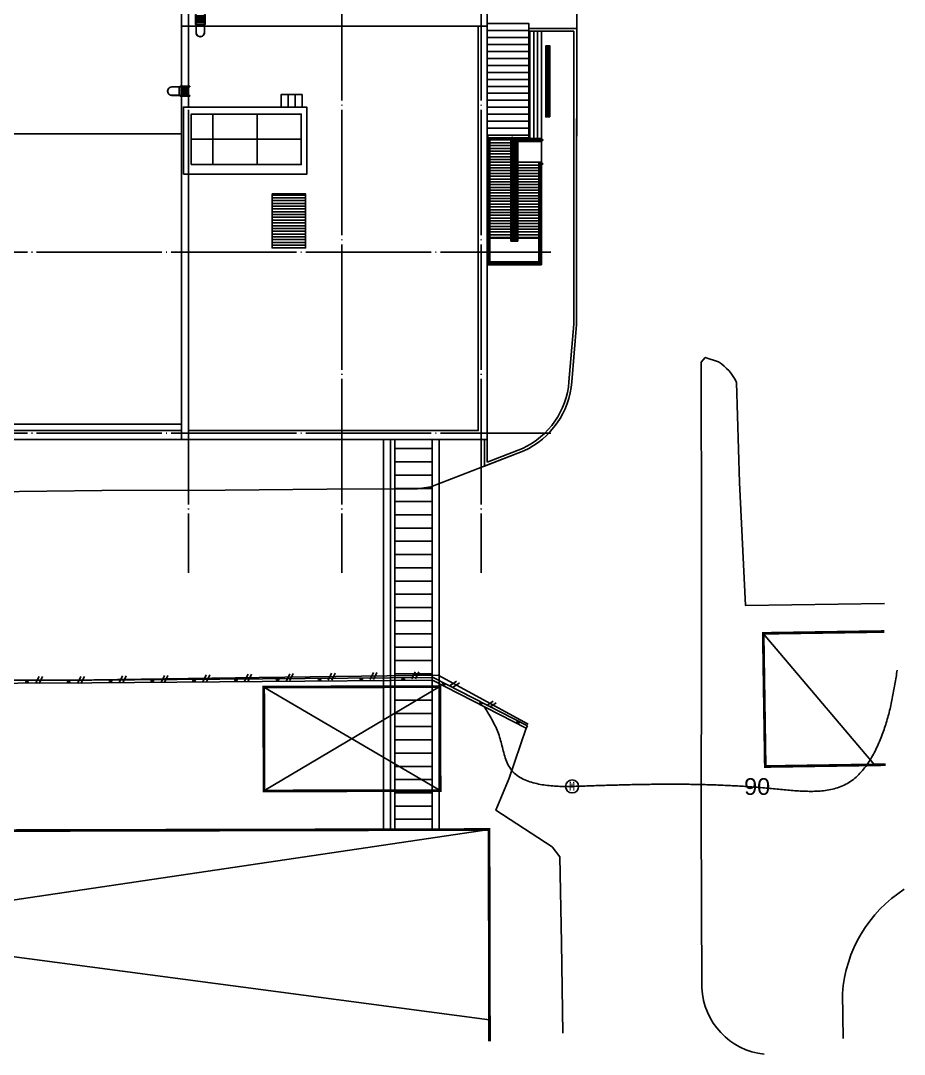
# Model space of a CAD drawing. Header units: millimetres. Extents: x 35877 to 194566, y 28254 to 153620.
# Drawn here: x 131152 to 194566, y 28279 to 102455 of the extents above; entities that cross this region are included whole.
import ezdxf
from ezdxf.enums import TextEntityAlignment as Align

# ---------------------------------------------------------------- set-up
doc = ezdxf.new("R2010")
doc.units = ezdxf.units.MM
doc.header["$LTSCALE"] = 300
doc.linetypes.add('CEN-GAUN', pattern=[32.2, 30, -1, 0.2, -1])
doc.linetypes.add('XR-PLAN$0$XR01-B21-EA-1-P$0$HID', pattern=[2.3, 1.5, -0.8])
for name, color, linetype in [('BA', 9, 'Continuous'), ('CEN', 15, 'CEN-GAUN'), ('ELE-7', 7, 'Continuous'), ('ETC-8', 8, 'Continuous'), ('HAT', 8, 'Continuous'), ('PTANNOTELE', 7, 'Continuous'), ('XR-PLAN$0$CAGE_LADDER', 8, 'Continuous'), ('XR-PLAN$0$ELE-7', 7, 'Continuous'), ('XR-PLAN$0$ELE-8', 8, 'Continuous'), ('XR-PLAN$0$HAT', 8, 'Continuous'), ('XR-현황측량도$0$기타맨홀(25)', 25, 'Continuous'), ('XR-현황측량도$0$도시가스맨홀(50)', 50, 'Continuous')]:
    doc.layers.add(name, color=color, linetype=linetype)
doc.styles.add('XR-현황측량도$0$Arial_4', font='arial.ttf')
doc.styles.add('XR-현황측량도$0$돋음체', font='')
doc.styles.get('XR-현황측량도$0$돋음체').set_extended_font_data('DotumChe')

# ---------------------------------------------------------------- blocks, each defined once
blk = doc.blocks.new('XR-현황측량도$0$I1')
at = {"layer": 'BA'}
blk.add_hatch(color=256, dxfattribs=at).paths.add_polyline_path([(0.085, 0, 1), (-0.084, 0, 1)])
blk.add_circle((0, 0), 0.0846, dxfattribs=at)
blk = doc.blocks.new('XR-현황측량도$0$P')
at = {"layer": 'BA', "linetype": 'Continuous'}
for points in [[(-0.25, -0.25), (0, 0.25)], [(0, -0.25), (0.25, 0.25)]]:
    blk.add_lwpolyline(points, dxfattribs=at)
blk = doc.blocks.new('XR-현황측량도$0$m')
at = {"layer": 'XR-현황측량도$0$기타맨홀(25)'}
blk.add_circle((0, 0), 0.78, dxfattribs=at)
at = {"layer": 'XR-현황측량도$0$기타맨홀(25)', "linetype": 'Continuous', "style": 'XR-현황측량도$0$돋음체'}
blk.add_text('M', height=1.1, dxfattribs=at).set_placement((-0.37, -0.52))
blk = doc.blocks.new('XR-PLAN$0$CAGE_RADDER')
at = {"layer": 'XR-PLAN$0$CAGE_LADDER'}
h = blk.add_hatch(dxfattribs=at)
h.set_pattern_fill('GRATE', color=256, scale=100, angle=90, style=0)
h.set_pattern_definition([(90, (814.94, 130.295), (-79.375, -2e-14), []), (180, (814.94, 130.3), (5e-14, -317.5), [])])
h.paths.add_polyline_path([(0, -382), (0, 326), (500, 326), (500, -382)])
for p, q in [((-801, 258), (-802, 263)), ((-761, 270), (-763, 276)), ((-118, 278), (-693, 278)), ((-118, 272), (-693, 272)), ((-526, 278), (-526, 283)), ((-526, 283), (-485, 283)), ((-485, 283), (-485, 278)), ((-157, 272), (-157, -322)), ((-141, 272), (-141, -322)), ((-118, 278), (-118, 272)), ((610, 326), (-97, 326)), ((-97, 326), (-97, 272)), ((610, 272), (-97, 272)), ((0, 214), (0, 268)), ((0, 268), (0, 214)), ((610, 326), (610, 272)), ((-995, -5), (-1001, -5)), ((-995, -46), (-1001, -46)), ((-801, -308), (-802, -314)), ((-761, -321), (-763, -326)), ((-118, -322), (-693, -322)), ((-688, -328), (-693, -328)), ((-626, -328), (-688, -328)), ((-626, -328), (-118, -328)), ((-526, -334), (-526, -328)), ((-485, -334), (-526, -334)), ((-485, -328), (-485, -334)), ((-118, -328), (-118, -322)), ((610, -328), (-97, -328)), ((-97, -382), (-97, -328)), ((610, -382), (-97, -382)), ((0, -268), (0, -214)), ((0, -214), (0, -268)), ((610, -382), (610, -328))]:
    blk.add_line(p, q, dxfattribs=at)
at = {"layer": 'XR-PLAN$0$CAGE_LADDER', "linetype": 'XR-PLAN$0$XR01-B21-EA-1-P$0$HID'}
for p, q in [((610, 277), (-97, 277)), ((610, -334), (-97, -334))]:
    blk.add_line(p, q, dxfattribs=at)
at = {"layer": 'XR-PLAN$0$CAGE_LADDER'}
for points in [[(-97, 278), (-97, 330), (-99, 330, 0.414214), (-102, 326), (-102, 290, -0.414214), (-109, 283), (-198, 283, 0.414214), (-201, 280), (-201, 278)], [(-97, -328), (-97, -380), (-99, -380, -0.414214), (-102, -377), (-102, -340, 0.414214), (-109, -334), (-198, -334, -0.414214), (-201, -331), (-201, -328)]]:
    blk.add_lwpolyline(points, format="xyb", close=True, dxfattribs=at)
blk.add_lwpolyline([(500, 326), (0, 326), (0, -382), (500, -382)], close=True, dxfattribs=at)
for centre, radius, start, end in [((-693, -25), 303, 89.98419, 269.98419), ((-693, -25), 297, 89.98419, 269.98419), ((-686, -39), 324, 103.6998, 111.04076), ((-678, -25), 323, 176.32467, 183.67533), ((-686, -11), 324, 248.95924, 256.3002)]:
    blk.add_arc(centre, radius, start, end, dxfattribs=at)

msp = doc.modelspace()

# ---------------------------------------------------------------- hatches: boundary and pattern name
at = {"layer": 'HAT'}
h = msp.add_hatch(dxfattribs=at)
h.set_pattern_fill('_USER', color=256, scale=500, pattern_type=0)
h.set_pattern_definition([(0, (168692.45, 102242.36), (0, 500), [])])
h.paths.add_polyline_path([(167627.4, 94042.4), (164627.4, 94042.4), (164627.4, 102242.4), (167627.4, 102242.4)])
h = msp.add_hatch(dxfattribs=at)
h.set_pattern_fill('_USER', color=256, scale=200, pattern_type=0)
h.set_pattern_definition([(0, (166827.45, 92292.36), (0, 200), [])])
h.paths.add_polyline_path([(166327.4, 86842.4), (166327.4, 93992.4), (164827.4, 93992.4), (164827.4, 86842.4)])
h = msp.add_hatch(dxfattribs=at)
h.set_pattern_fill('_USER', color=256, scale=200, pattern_type=0)
h.set_pattern_definition([(0, (166827.45, 92292.36), (0, 200), [])])
h.paths.add_polyline_path([(168327.4, 86842.4), (168327.4, 92292.4), (166827.4, 92292.4), (166827.4, 86842.4)])
at = {"layer": 'XR-PLAN$0$HAT'}
h = msp.add_hatch(dxfattribs=at)
h.set_pattern_fill('_USER', color=256, scale=500, angle=270, pattern_type=0)
h.set_pattern_definition([(270, (151342.45, 97252.36), (500, -9e-14), [])])
h.paths.add_polyline_path([(151342.4, 97152.4), (151342.4, 96252.4), (149842.4, 96252.4), (149842.4, 97152.4)])
h = msp.add_hatch(dxfattribs=at)
h.set_pattern_fill('ANSI37', color=256, scale=1000, angle=45)
h.set_pattern_definition([(90, (151292.4, 93940), (-3175, 0), []), (180, (151292.4, 93940), (-2e-13, -3175), [])])
h.paths.add_polyline_path([(143392.4, 92127.4), (151292.4, 92127.4), (151292.4, 95752.4), (143392.4, 95752.4)])
h = msp.add_hatch(dxfattribs=at)
h.set_pattern_fill('_USER', color=9, scale=200, pattern_type=0)
h.set_pattern_definition([(0, (-452907.55, 29942.36), (0, 200), [])])
h.paths.add_polyline_path([(149192.4, 90017.4), (151592.4, 90017.4), (151592.4, 86142.4), (149192.4, 86142.4)])
h = msp.add_hatch(dxfattribs=at)
h.set_pattern_fill('_USER', color=256, scale=950, pattern_type=0)
h.set_pattern_definition([(0, (-284707.55, 29942.4), (0, 950), [])])
h.paths.add_polyline_path([(157992.4, 72407.4), (157992.4, 44382.4), (160692.4, 44382.4), (160692.4, 72407.4)])

# ---------------------------------------------------------------- linework, layer by layer
at = {"layer": 'BA'}
for p, q in [((143192.4, 102057.4), (143192.4, 96252.4)), ((93392.4, 94342.4), (142692.4, 94342.4)), ((164752.4, 94092.4), (164702.4, 94092.4)), ((168452.4, 92167.4), (168627.4, 92167.4)), ((168627.4, 92217.4), (168627.4, 92167.4)), ((143192.4, 91432.4), (143192.4, 73042.4)), ((93392.4, 73492.4), (142692.4, 73492.4)), ((157192.4, 72407.4), (157192.4, 44382.4)), ((157692.4, 72407.4), (157692.4, 44382.4)), ((157992.4, 72407.4), (157992.4, 44382.4)), ((160692.4, 44382.4), (160692.4, 72407.4)), ((161192.4, 44382.4), (161192.4, 72407.4))]:
    msp.add_line(p, q, dxfattribs=at)
for points in [[(142692.4, 72407.4), (92757.4, 72407.4), (92757.4, 116277.4), (142692.4, 116277.4)], [(142692.4, 73042.4), (93392.4, 73042.4), (93392.4, 115642.4), (142692.4, 115642.4)], [(142692.4, 102057.4), (164627.4, 102057.4)], [(163992.4, 102057.4), (163992.4, 73042.4), (143192.4, 73042.4)], [(167627.4, 101892.4), (171052.8, 101892.4)], [(167627.4, 101692.4), (170852.8, 101692.4)], [(168452.4, 92167.4), (168452.4, 92167.4), (168452.4, 85017.4), (164702.4, 85017.4), (164702.4, 94092.4)], [(168627.4, 92217.4), (168402.4, 92217.4), (168402.4, 85067.4), (164752.4, 85067.4), (164752.4, 94092.4)], [(168627.4, 93867.4), (166752.4, 93867.4), (166752.4, 86717.4), (166402.4, 86717.4), (166402.4, 94092.4)], [(166452.4, 94092.4), (166402.4, 94092.4)], [(168627.4, 93917.4), (166702.4, 93917.4), (166702.4, 86767.4), (166452.4, 86767.4), (166452.4, 94092.4)], [(168627.4, 93917.4), (168627.4, 93867.4)], [(164427.4, 72407.4), (164427.4, 70487.1)], [(164627.4, 72407.4), (164627.4, 70778.6)], [(184441.9, 58488.8), (192434.7, 49050.8)], [(62575, 51390.9), (64019.3, 51394.1), (64012.8, 54313.4), (70232.3, 54739.9), (81363.3, 54591.6), (89908, 54413.1), (105192, 54689.8), (113419.6, 54791.4), (115023.1, 55047), (136251.4, 55130.3), (160755.4, 55330.6), (167522.1, 51863.3)], [(62575.5, 51190.9), (64219.7, 51194.6), (64213.2, 54126.7), (70237.8, 54539.8), (81359.9, 54391.6), (89907.8, 54213), (105195.1, 54489.9), (113436.7, 54591.6), (115039.4, 54847), (136252.6, 54930.4), (160707.9, 55130.2), (167430.9, 51685.3)], [(91544.4, 54595.8), (103892.1, 54783.5), (113809.3, 55116.1), (122381.5, 55194.6), (134712.8, 55129.4), (148278.6, 55312.9), (161110.6, 55498.4), (167576.3, 51979.9)], [(161254.4, 47206.7), (148596.8, 54635.6)], [(148613.4, 47178.5), (161237.8, 54663.8)], [(167430.9, 51685.3), (166198.1, 48107.2), (165258.1, 45792.5), (169295.8, 43161.3), (169835.6, 42451.7), (169962.1, 36283.6), (170059.9, 29809.2)], [(167430.9, 51685.3), (167522.1, 51863.3)], [(164792.9, 30758.3), (63395.8, 44186)], [(63428.9, 29386.4), (164762.4, 44412.4)], [(190172.8, 29417.4), (190127.2, 32653.9)]]:
    msp.add_lwpolyline(points, dxfattribs=at)
for points in [[(142692.4, 72407.4), (164627.4, 72407.4), (164627.4, 116277.4), (142692.4, 116277.4)], [(142832.4, 91432.4), (151677.4, 91432.4), (151677.4, 96252.4), (142832.4, 96252.4)], [(143392.4, 92127.4), (151292.4, 92127.4), (151292.4, 95752.4), (143392.4, 95752.4)], [(149192.4, 90017.4), (151592.4, 90017.4), (151592.4, 86142.4), (149192.4, 86142.4)]]:
    msp.add_lwpolyline(points, close=True, dxfattribs=at)
for points in [[(129064.8, 68655.1), (136970.9, 68746.4), (145836.5, 68755.6), (153129.8, 68828.2), (159623, 68861.7), (160593.9, 69008.6), (167250.4, 71575.8, 0.271364), (170699.2, 76533.3), (171051.6, 80657.5), (171040.7, 86393.3), (171053.1, 104555.5)], [(164427.4, 70487.1), (167250.4, 71575.8, 0.271364), (170699.2, 76533.3), (171051.6, 80657.5), (171040.7, 86393.3), (171053, 101893.3)], [(164627.4, 70778.6), (167172.4, 71760.1, 0.2710986), (170499.9, 76549.6), (170851.6, 80665.8), (170840.7, 86393.2), (170852.8, 101693.2)], [(184518.2, 28278.9, -0.3677987), (180027.9, 33052.8), (179994.8, 45357.2), (180000.4, 57082.1), (180004.7, 67246.9), (179997.3, 75921.6), (179993.5, 77946.2), (180277.1, 78285.8), (181235.6, 77972.8, -0.1363302), (182531, 76490), (182737.3, 69306.8), (183156.4, 60487.8), (193133.7, 60639.1)]]:
    msp.add_lwpolyline(points, format="xyb", dxfattribs=at)
at = {"layer": 'BA', "const_width": 200}
for points in [[(193131.6, 58620.6), (184441.9, 58488.8), (184586.9, 48931.8), (193232.2, 49062.9)], [(63429.8, 28981.6), (63395.8, 44186), (164762.4, 44412.4), (164796.4, 29207.9)]]:
    msp.add_lwpolyline(points, dxfattribs=at)
at = {"layer": 'BA', "elevation": 90000}
msp.add_lwpolyline([(164418.3, 53229), (164486, 53119.3), (164486, 53119.3), (164553.5, 53009.6), (164553.5, 53009.6), (164620.7, 52899.6), (164620.7, 52899.6), (164687.4, 52789.4), (164687.4, 52789.4), (164753.5, 52678.7), (164753.5, 52678.7), (164818.8, 52567.6), (164818.8, 52567.6), (164883.1, 52456), (164883.1, 52456), (164946.3, 52343.7), (164946.3, 52343.7), (165008.2, 52230.7), (165008.2, 52230.7), (165068.7, 52116.9), (165068.7, 52116.9), (165127.5, 52002.2), (165127.5, 52002.2), (165184.5, 51886.7), (165184.5, 51886.7), (165239.6, 51770.2), (165239.6, 51770.2), (165292.6, 51652.7), (165292.6, 51652.7), (165343.2, 51534.3), (165343.2, 51534.3), (165391.5, 51414.8), (165391.5, 51414.8), (165437.1, 51294.3), (165437.1, 51294.3), (165480.1, 51172.8), (165480.1, 51172.8), (165520.2, 51050.3), (165520.2, 51050.3), (165557.7, 50927.1), (165557.7, 50927.1), (165593.2, 50803.2), (165593.2, 50803.2), (165627.1, 50678.9), (165627.1, 50678.9), (165659.8, 50554.2), (165659.8, 50554.2), (165691.7, 50429.4), (165691.7, 50429.4), (165723.3, 50304.5), (165723.3, 50304.5), (165754.9, 50179.5), (165754.9, 50179.5), (165787.1, 50054.8), (165787.1, 50054.8), (165820.3, 49930.2), (165820.3, 49930.2), (165854.8, 49806.1), (165854.8, 49806.1), (165891.3, 49682.5), (165891.3, 49682.5), (165930.2, 49559.7), (165930.2, 49559.7), (165972, 49437.8), (165972, 49437.8), (166017.4, 49317.2), (166017.4, 49317.2), (166066.8, 49198.2), (166066.8, 49198.2), (166121, 49081.3), (166121, 49081.3), (166180.5, 48967), (166180.5, 48967), (166246, 48856), (166246, 48856), (166317.8, 48749.1), (166317.8, 48749.1), (166396.5, 48647.1), (166396.5, 48647.1), (166481.9, 48550.6), (166481.9, 48550.6), (166573.4, 48459.9), (166573.4, 48459.9), (166670.3, 48375), (166670.3, 48375), (166771.9, 48295.8), (166771.9, 48295.8), (166877.6, 48222.1), (166877.6, 48222.1), (166986.8, 48153.8), (166986.8, 48153.8), (167099.1, 48090.5), (167099.1, 48090.5), (167213.9, 48032), (167213.9, 48032), (167330.9, 47978), (167330.9, 47978), (167449.7, 47928.2), (167449.7, 47928.2), (167570.1, 47882.4), (167570.1, 47882.4), (167691.9, 47840.2), (167691.9, 47840.2), (167814.8, 47801.5), (167814.8, 47801.5), (167938.7, 47766), (167938.7, 47766), (168063.4, 47733.5), (168063.4, 47733.5), (168188.7, 47703.8), (168188.7, 47703.8), (168314.7, 47676.8), (168314.7, 47676.8), (168441.2, 47652.2), (168441.2, 47652.2), (168568.2, 47630), (168568.2, 47630), (168695.4, 47609.9), (168695.4, 47609.9), (168823, 47591.9), (168823, 47591.9), (168950.9, 47575.9), (168950.9, 47575.9), (169079, 47561.7), (169079, 47561.7), (169207.2, 47549.3), (169207.2, 47549.3), (169335.7, 47538.5), (169335.7, 47538.5), (169464.2, 47529.3), (169464.2, 47529.3), (169592.8, 47521.5), (169592.8, 47521.5), (169721.5, 47515.2), (169721.5, 47515.2), (169850.3, 47510.3), (169850.3, 47510.3), (169979.1, 47506.6), (169979.1, 47506.6), (170107.9, 47504.2), (170107.9, 47504.2), (170236.8, 47502.9), (170236.8, 47502.9), (170365.6, 47502.6), (170365.6, 47502.6), (170494.5, 47503.3), (170494.5, 47503.3), (170623.3, 47504.9), (170623.3, 47504.9), (170752.2, 47507.2), (170752.2, 47507.2), (170881, 47510.1), (170881, 47510.1), (171009.8, 47513.6), (171009.8, 47513.6), (171138.6, 47517.4), (171138.6, 47517.4), (171267.4, 47521.5), (171267.4, 47521.5), (171396.2, 47525.7), (171396.2, 47525.7), (171525, 47530), (171525, 47530), (171653.8, 47534.2), (171653.8, 47534.2), (171782.6, 47538.5), (171782.6, 47538.5), (171911.3, 47542.7), (171911.3, 47542.7), (172040.1, 47546.9), (172040.1, 47546.9), (172168.9, 47551.1), (172168.9, 47551.1), (172297.7, 47555.2), (172297.7, 47555.2), (172426.5, 47559.3), (172426.5, 47559.3), (172555.3, 47563.4), (172555.3, 47563.4), (172684.1, 47567.4), (172684.1, 47567.4), (172812.9, 47571.4), (172812.9, 47571.4), (172941.7, 47575.4), (172941.7, 47575.4), (173070.5, 47579.3), (173070.5, 47579.3), (173199.3, 47583.2), (173199.3, 47583.2), (173328.1, 47587), (173328.1, 47587), (173456.9, 47590.8), (173456.9, 47590.8), (173585.7, 47594.5), (173585.7, 47594.5), (173714.5, 47598.1), (173714.5, 47598.1), (173843.3, 47601.7), (173843.3, 47601.7), (173972.1, 47605.2), (173972.1, 47605.2), (174100.9, 47608.6), (174100.9, 47608.6), (174229.8, 47612), (174229.8, 47612), (174358.6, 47615.3), (174358.6, 47615.3), (174487.4, 47618.5), (174487.4, 47618.5), (174616.2, 47621.6), (174616.2, 47621.6), (174745, 47624.6), (174745, 47624.6), (174873.9, 47627.6), (174873.9, 47627.6), (175002.7, 47630.4), (175002.7, 47630.4), (175131.5, 47633.2), (175131.5, 47633.2), (175260.3, 47635.8), (175260.3, 47635.8), (175389.2, 47638.4), (175389.2, 47638.4), (175518, 47640.8), (175518, 47640.8), (175646.9, 47643.2), (175646.9, 47643.2), (175775.7, 47645.4), (175775.7, 47645.4), (175904.5, 47647.5), (175904.5, 47647.5), (176033.4, 47649.5), (176033.4, 47649.5), (176162.2, 47651.4), (176162.2, 47651.4), (176291.1, 47653.1), (176291.1, 47653.1), (176419.9, 47654.7), (176419.9, 47654.7), (176548.8, 47656.2), (176548.8, 47656.2), (176677.6, 47657.6), (176677.6, 47657.6), (176806.5, 47658.8), (176806.5, 47658.8), (176935.3, 47659.9), (176935.3, 47659.9), (177064.2, 47660.9), (177064.2, 47660.9), (177193, 47661.7), (177193, 47661.7), (177321.9, 47662.3), (177321.9, 47662.3), (177450.8, 47662.8), (177450.8, 47662.8), (177579.6, 47663.2), (177579.6, 47663.2), (177708.5, 47663.4), (177708.5, 47663.4), (177837.3, 47663.4), (177837.3, 47663.4), (177966.2, 47663.3), (177966.2, 47663.3), (178095, 47663.1), (178095, 47663.1), (178223.9, 47662.6), (178223.9, 47662.6), (178352.8, 47662), (178352.8, 47662), (178481.6, 47661.3), (178481.6, 47661.3), (178610.5, 47660.3), (178610.5, 47660.3), (178739.3, 47659.2), (178739.3, 47659.2), (178868.2, 47657.9), (178868.2, 47657.9), (178997, 47656.4), (178997, 47656.4), (179125.9, 47654.8), (179125.9, 47654.8), (179254.7, 47653), (179254.7, 47653), (179383.6, 47650.9), (179383.6, 47650.9), (179512.4, 47648.7), (179512.4, 47648.7), (179641.2, 47646.4), (179641.2, 47646.4), (179770.1, 47643.8), (179770.1, 47643.8), (179898.9, 47641), (179898.9, 47641), (180027.7, 47638), (180027.7, 47638), (180156.5, 47634.8), (180156.5, 47634.8), (180285.4, 47631.5), (180285.4, 47631.5), (180414.2, 47627.9), (180414.2, 47627.9), (180543, 47624.1), (180543, 47624.1), (180671.8, 47620.2), (180671.8, 47620.2), (180800.5, 47616), (180800.5, 47616), (180929.3, 47611.6), (180929.3, 47611.6), (181058.1, 47607), (181058.1, 47607), (181186.9, 47602.2), (181186.9, 47602.2), (181315.6, 47597.1), (181315.6, 47597.1), (181444.4, 47591.9), (181444.4, 47591.9), (181573.1, 47586.4), (181573.1, 47586.4), (181701.9, 47580.7), (181701.9, 47580.7), (181830.6, 47574.8), (181830.6, 47574.8), (181959.3, 47568.7), (181959.3, 47568.7), (182088, 47562.4), (182088, 47562.4), (182216.7, 47555.8), (182216.7, 47555.8), (182345.4, 47549), (182345.4, 47549), (182474, 47542), (182474, 47542), (182602.7, 47534.8), (182602.7, 47534.8), (182731.3, 47527.3), (182731.3, 47527.3), (182860, 47519.6), (182860, 47519.6), (182988.6, 47511.6), (182988.6, 47511.6), (183117.2, 47503.5), (183117.2, 47503.5), (183245.7, 47495.1), (183245.7, 47495.1), (183374.3, 47486.4), (183374.3, 47486.4), (183502.9, 47477.6), (183502.9, 47477.6), (183631.4, 47468.5), (183631.4, 47468.5), (183759.9, 47459.1), (183759.9, 47459.1), (183888.4, 47449.5), (183888.4, 47449.5), (184016.9, 47439.7), (184016.9, 47439.7), (184145.4, 47429.6), (184145.4, 47429.6), (184273.8, 47419.3), (184273.8, 47419.3), (184402.2, 47408.8), (184402.2, 47408.8), (184530.6, 47398), (184530.6, 47398), (184659, 47387), (184659, 47387), (184787.4, 47375.7), (184787.4, 47375.7), (184915.8, 47364.2), (184915.8, 47364.2), (185044.1, 47352.4), (185044.1, 47352.4), (185172.4, 47340.4), (185172.4, 47340.4), (185300.7, 47328.2), (185300.7, 47328.2), (185428.9, 47315.8), (185428.9, 47315.8), (185557.2, 47303.2), (185557.2, 47303.2), (185685.4, 47290.7), (185685.4, 47290.7), (185813.7, 47278.2), (185813.7, 47278.2), (185941.9, 47265.8), (185941.9, 47265.8), (186070.2, 47253.6), (186070.2, 47253.6), (186198.5, 47241.7), (186198.5, 47241.7), (186326.9, 47230.1), (186326.9, 47230.1), (186455.2, 47219), (186455.2, 47219), (186583.7, 47208.4), (186583.7, 47208.4), (186712.1, 47198.3), (186712.1, 47198.3), (186840.6, 47189), (186840.6, 47189), (186969.2, 47180.4), (186969.2, 47180.4), (187097.8, 47172.7), (187097.8, 47172.7), (187226.5, 47165.9), (187226.5, 47165.9), (187355.3, 47160.2), (187355.3, 47160.2), (187484, 47155.6), (187484, 47155.6), (187612.9, 47152.2), (187612.9, 47152.2), (187741.7, 47150.2), (187741.7, 47150.2), (187870.6, 47149.7), (187870.6, 47149.7), (187999.4, 47150.7), (187999.4, 47150.7), (188128.2, 47153.4), (188128.2, 47153.4), (188257, 47157.9), (188257, 47157.9), (188385.7, 47164.4), (188385.7, 47164.4), (188514.3, 47172.9), (188514.3, 47172.9), (188642.7, 47183.7), (188642.7, 47183.7), (188770.9, 47196.9), (188770.9, 47196.9), (188898.8, 47212.6), (188898.8, 47212.6), (189026.3, 47231), (189026.3, 47231), (189153.4, 47252.2), (189153.4, 47252.2), (189280, 47276.5), (189280, 47276.5), (189405.9, 47303.9), (189405.9, 47303.9), (189531, 47334.6), (189531, 47334.6), (189655.2, 47368.8), (189655.2, 47368.8), (189778.4, 47406.7), (189778.4, 47406.7), (189900.3, 47448.4), (189900.3, 47448.4), (190020.8, 47493.9), (190020.8, 47493.9), (190139.7, 47543.6), (190139.7, 47543.6), (190256.9, 47597.3), (190256.9, 47597.3), (190372, 47655.2), (190372, 47655.2), (190484.8, 47717.3), (190484.8, 47717.3), (190595.3, 47783.7), (190595.3, 47783.7), (190703.1, 47854.3), (190703.1, 47854.3), (190808.2, 47928.8), (190808.2, 47928.8), (190910.6, 48007.1), (190910.6, 48007.1), (191010.2, 48088.7), (191010.2, 48088.7), (191107.2, 48173.5), (191107.2, 48173.5), (191201.6, 48261.3), (191201.6, 48261.3), (191293.4, 48351.7), (191293.4, 48351.7), (191382.6, 48444.7), (191382.6, 48444.7), (191469.4, 48540), (191469.4, 48540), (191553.8, 48637.3), (191553.8, 48637.3), (191635.8, 48736.7), (191635.8, 48736.7), (191715.6, 48837.9), (191715.6, 48837.9), (191793.2, 48940.7), (191793.2, 48940.7), (191868.7, 49045.2), (191868.7, 49045.2), (191942.2, 49151), (191942.2, 49151), (192013.7, 49258.2), (192013.7, 49258.2), (192083.3, 49366.7), (192083.3, 49366.7), (192151.1, 49476.3), (192151.1, 49476.3), (192217, 49586.9), (192217, 49586.9), (192281.3, 49698.6), (192281.3, 49698.6), (192343.9, 49811.2), (192343.9, 49811.2), (192405, 49924.7), (192405, 49924.7), (192464.4, 50039.1), (192464.4, 50039.1), (192522.4, 50154.1), (192522.4, 50154.1), (192578.9, 50270), (192578.9, 50270), (192634, 50386.4), (192634, 50386.4), (192687.7, 50503.6), (192687.7, 50503.6), (192740.1, 50621.3), (192740.1, 50621.3), (192791.2, 50739.6), (192791.2, 50739.6), (192841, 50858.5), (192841, 50858.5), (192889.5, 50977.8), (192889.5, 50977.8), (192936.7, 51097.7), (192936.7, 51097.7), (192982.7, 51218.1), (192982.7, 51218.1), (193027.5, 51338.9), (193027.5, 51338.9), (193071.1, 51460.2), (193071.1, 51460.2), (193113.5, 51581.9), (193113.5, 51581.9), (193154.7, 51704), (193154.7, 51704), (193194.7, 51826.4), (193194.7, 51826.4), (193233.6, 51949.3), (193233.6, 51949.3), (193271.5, 52072.4), (193271.5, 52072.4), (193308.2, 52195.9), (193308.2, 52195.9), (193344, 52319.8), (193344, 52319.8), (193378.7, 52443.9), (193378.7, 52443.9), (193412.4, 52568.2), (193412.4, 52568.2), (193445.1, 52692.8), (193445.1, 52692.8), (193477, 52817.7), (193477, 52817.7), (193507.9, 52942.8), (193507.9, 52942.8), (193538, 53068.1), (193538, 53068.1), (193567.2, 53193.6), (193567.2, 53193.6), (193595.7, 53319.3), (193595.7, 53319.3), (193623.4, 53445.1), (193623.4, 53445.1), (193650.3, 53571.1), (193650.3, 53571.1), (193676.6, 53697.3), (193676.6, 53697.3), (193702.3, 53823.6), (193702.3, 53823.6), (193727.3, 53950), (193727.3, 53950), (193751.7, 54076.5), (193751.7, 54076.5), (193775.6, 54203.1), (193775.6, 54203.1), (193799, 54329.8), (193799, 54329.8), (193822, 54456.6), (193822, 54456.6), (193844.5, 54583.5), (193844.5, 54583.5), (193866.6, 54710.4), (193866.6, 54710.4), (193888.4, 54837.4), (193888.4, 54837.4), (193909.8, 54964.5), (193909.8, 54964.5), (193931, 55091.6), (193931, 55091.6), (193952, 55218.8), (193952, 55218.8), (193972.7, 55345.9), (193972.7, 55345.9), (193993.3, 55473.1), (193993.3, 55473.1), (194013.8, 55600.3), (194013.8, 55600.3), (194034.2, 55727.6), (194034.2, 55727.6), (194054.6, 55854.8)], dxfattribs=at)
at = {"layer": 'BA', "const_width": 200}
msp.add_lwpolyline([(148596.8, 54635.6), (161237.8, 54663.8), (161254.4, 47206.7), (148613.4, 47178.5)], close=True, dxfattribs=at)
at = {"layer": 'BA'}
msp.add_arc((199797.1, 31967.3), 9694.3, 122.658856, 175.939043, dxfattribs=at)
at = {"layer": 'CEN'}
for p, q in [((143192.4, 125042.4), (143192.4, 62842.4)), ((154192.4, 125042.4), (154192.4, 62842.4)), ((164192.4, 125042.4), (164192.4, 62842.4)), ((83992.4, 85842.4), (169192.4, 85842.4)), ((83992.4, 72842.4), (169192.4, 72842.4))]:
    msp.add_line(p, q, dxfattribs=at)
at = {"layer": 'ELE-7'}
msp.add_lwpolyline([(164627.4, 102242.4), (167627.4, 102242.4), (167627.4, 94042.4), (164607.4, 94042.4)], dxfattribs=at)
at = {"layer": 'ETC-8'}
for points in [[(169127.4, 100342.4), (168827.4, 100342.4), (168827.4, 100642.4), (169127.4, 100642.4)], [(169127.4, 100042.4), (168827.4, 100042.4), (168827.4, 100342.4), (169127.4, 100342.4)], [(169127.4, 99742.4), (168827.4, 99742.4), (168827.4, 100042.4), (169127.4, 100042.4)], [(169127.4, 99442.4), (168827.4, 99442.4), (168827.4, 99742.4), (169127.4, 99742.4)], [(169127.4, 99142.4), (168827.4, 99142.4), (168827.4, 99442.4), (169127.4, 99442.4)], [(169127.4, 98842.4), (168827.4, 98842.4), (168827.4, 99142.4), (169127.4, 99142.4)], [(169127.4, 98542.4), (168827.4, 98542.4), (168827.4, 98842.4), (169127.4, 98842.4)], [(169127.4, 98242.4), (168827.4, 98242.4), (168827.4, 98542.4), (169127.4, 98542.4)], [(168827.4, 97942.4), (169127.4, 97942.4), (169127.4, 98242.4), (168827.4, 98242.4)], [(169127.4, 97642.4), (168827.4, 97642.4), (168827.4, 97942.4), (169127.4, 97942.4)], [(169127.4, 97342.4), (168827.4, 97342.4), (168827.4, 97642.4), (169127.4, 97642.4)], [(169127.4, 97042.4), (168827.4, 97042.4), (168827.4, 97342.4), (169127.4, 97342.4)], [(169127.4, 96742.4), (168827.4, 96742.4), (168827.4, 97042.4), (169127.4, 97042.4)], [(169127.4, 96442.4), (168827.4, 96442.4), (168827.4, 96742.4), (169127.4, 96742.4)], [(169127.4, 96142.4), (168827.4, 96142.4), (168827.4, 96442.4), (169127.4, 96442.4)], [(169127.4, 95842.4), (168827.4, 95842.4), (168827.4, 96142.4), (169127.4, 96142.4)], [(169127.4, 95542.4), (168827.4, 95542.4), (168827.4, 95842.4), (169127.4, 95842.4)]]:
    msp.add_lwpolyline(points, close=True, dxfattribs=at)
for centre in [(168852.4, 100617.4), (168852.4, 100567.4), (168852.4, 100517.4), (168852.4, 100467.4), (168852.4, 100417.4), (168852.4, 100367.4), (168852.4, 100317.4), (168852.4, 100267.4), (168852.4, 100217.4), (168852.4, 100167.4), (168902.4, 100617.4), (168902.4, 100567.4), (168902.4, 100517.4), (168902.4, 100467.4), (168902.4, 100417.4), (168902.4, 100367.4), (168902.4, 100317.4), (168902.4, 100267.4), (168902.4, 100217.4), (168902.4, 100167.4), (168952.4, 100617.4), (168952.4, 100567.4), (168952.4, 100517.4), (168952.4, 100467.4), (168952.4, 100417.4), (168952.4, 100367.4), (168952.4, 100317.4), (168952.4, 100267.4), (168952.4, 100217.4), (168952.4, 100167.4), (169002.4, 100617.4), (169002.4, 100567.4), (169002.4, 100517.4), (169002.4, 100467.4), (169002.4, 100417.4), (169002.4, 100367.4), (169002.4, 100317.4), (169002.4, 100267.4), (169002.4, 100217.4), (169002.4, 100167.4), (169052.4, 100617.4), (169052.4, 100567.4), (169052.4, 100517.4), (169052.4, 100467.4), (169052.4, 100417.4), (169052.4, 100367.4), (169052.4, 100317.4), (169052.4, 100267.4), (169052.4, 100217.4), (169052.4, 100167.4), (169102.4, 100617.4), (169102.4, 100567.4), (169102.4, 100517.4), (169102.4, 100467.4), (169102.4, 100417.4), (169102.4, 100367.4), (169102.4, 100317.4), (169102.4, 100267.4), (169102.4, 100217.4), (169102.4, 100167.4), (168852.4, 100117.4), (168852.4, 100067.4), (168852.4, 100017.4), (168852.4, 99967.4), (168852.4, 99917.4), (168852.4, 99867.4), (168852.4, 99817.4), (168852.4, 99767.4), (168852.4, 99717.4), (168852.4, 99667.4), (168852.4, 99617.4), (168852.4, 99567.4), (168852.4, 99517.4), (168852.4, 99467.4), (168852.4, 99417.4), (168902.4, 100117.4), (168902.4, 100067.4), (168902.4, 100017.4), (168902.4, 99967.4), (168902.4, 99917.4), (168902.4, 99867.4), (168902.4, 99817.4), (168902.4, 99767.4), (168902.4, 99717.4), (168902.4, 99667.4), (168902.4, 99617.4), (168902.4, 99567.4), (168902.4, 99517.4), (168902.4, 99467.4), (168902.4, 99417.4), (168952.4, 100117.4), (168952.4, 100067.4), (168952.4, 100017.4), (168952.4, 99967.4), (168952.4, 99917.4), (168952.4, 99867.4), (168952.4, 99817.4), (168952.4, 99767.4), (168952.4, 99717.4), (168952.4, 99667.4), (168952.4, 99617.4), (168952.4, 99567.4), (168952.4, 99517.4), (168952.4, 99467.4), (168952.4, 99417.4), (169002.4, 100117.4), (169002.4, 100067.4), (169002.4, 100017.4), (169002.4, 99967.4), (169002.4, 99917.4), (169002.4, 99867.4), (169002.4, 99817.4), (169002.4, 99767.4), (169002.4, 99717.4), (169002.4, 99667.4), (169002.4, 99617.4), (169002.4, 99567.4), (169002.4, 99517.4), (169002.4, 99467.4), (169002.4, 99417.4), (169052.4, 100117.4), (169052.4, 100067.4), (169052.4, 100017.4), (169052.4, 99967.4), (169052.4, 99917.4), (169052.4, 99867.4), (169052.4, 99817.4), (169052.4, 99767.4), (169052.4, 99717.4), (169052.4, 99667.4), (169052.4, 99617.4), (169052.4, 99567.4), (169052.4, 99517.4), (169052.4, 99467.4), (169052.4, 99417.4), (169102.4, 100117.4), (169102.4, 100067.4), (169102.4, 100017.4), (169102.4, 99967.4), (169102.4, 99917.4), (169102.4, 99867.4), (169102.4, 99817.4), (169102.4, 99767.4), (169102.4, 99717.4), (169102.4, 99667.4), (169102.4, 99617.4), (169102.4, 99567.4), (169102.4, 99517.4), (169102.4, 99467.4), (169102.4, 99417.4), (168852.4, 99367.4), (168852.4, 99317.4), (168852.4, 99267.4), (168852.4, 99217.4), (168852.4, 99167.4), (168852.4, 99117.4), (168852.4, 99067.4), (168852.4, 99017.4), (168852.4, 98967.4), (168852.4, 98917.4), (168852.4, 98867.4), (168852.4, 98817.4), (168852.4, 98767.4), (168852.4, 98717.4), (168852.4, 98667.4), (168902.4, 99367.4), (168902.4, 99317.4), (168902.4, 99267.4), (168902.4, 99217.4), (168902.4, 99167.4), (168902.4, 99117.4), (168902.4, 99067.4), (168902.4, 99017.4), (168902.4, 98967.4), (168902.4, 98917.4), (168902.4, 98867.4), (168902.4, 98817.4), (168902.4, 98767.4), (168902.4, 98717.4), (168902.4, 98667.4), (168952.4, 99367.4), (168952.4, 99317.4), (168952.4, 99267.4), (168952.4, 99217.4), (168952.4, 99167.4), (168952.4, 99117.4), (168952.4, 99067.4), (168952.4, 99017.4), (168952.4, 98967.4), (168952.4, 98917.4), (168952.4, 98867.4), (168952.4, 98817.4), (168952.4, 98767.4), (168952.4, 98717.4), (168952.4, 98667.4), (169002.4, 99367.4), (169002.4, 99317.4), (169002.4, 99267.4), (169002.4, 99217.4), (169002.4, 99167.4), (169002.4, 99117.4), (169002.4, 99067.4), (169002.4, 99017.4), (169002.4, 98967.4), (169002.4, 98917.4), (169002.4, 98867.4), (169002.4, 98817.4), (169002.4, 98767.4), (169002.4, 98717.4), (169002.4, 98667.4), (169052.4, 99367.4), (169052.4, 99317.4), (169052.4, 99267.4), (169052.4, 99217.4), (169052.4, 99167.4), (169052.4, 99117.4), (169052.4, 99067.4), (169052.4, 99017.4), (169052.4, 98967.4), (169052.4, 98917.4), (169052.4, 98867.4), (169052.4, 98817.4), (169052.4, 98767.4), (169052.4, 98717.4), (169052.4, 98667.4), (169102.4, 99367.4), (169102.4, 99317.4), (169102.4, 99267.4), (169102.4, 99217.4), (169102.4, 99167.4), (169102.4, 99117.4), (169102.4, 99067.4), (169102.4, 99017.4), (169102.4, 98967.4), (169102.4, 98917.4), (169102.4, 98867.4), (169102.4, 98817.4), (169102.4, 98767.4), (169102.4, 98717.4), (169102.4, 98667.4), (168852.4, 98617.4), (168852.4, 98567.4), (168852.4, 98517.4), (168852.4, 98467.4), (168852.4, 98417.4), (168852.4, 98367.4), (168852.4, 98317.4), (168852.4, 98267.4), (168852.4, 98217.4), (168852.4, 98167.4), (168852.4, 98117.4), (168852.4, 98067.4), (168852.4, 98017.4), (168852.4, 97967.4), (168852.4, 97917.4), (168902.4, 98617.4), (168902.4, 98567.4), (168902.4, 98517.4), (168902.4, 98467.4), (168902.4, 98417.4), (168902.4, 98367.4), (168902.4, 98317.4), (168902.4, 98267.4), (168902.4, 98217.4), (168902.4, 98167.4), (168902.4, 98117.4), (168902.4, 98067.4), (168902.4, 98017.4), (168902.4, 97967.4), (168902.4, 97917.4), (168952.4, 98617.4), (168952.4, 98567.4), (168952.4, 98517.4), (168952.4, 98467.4), (168952.4, 98417.4), (168952.4, 98367.4), (168952.4, 98317.4), (168952.4, 98267.4), (168952.4, 98217.4), (168952.4, 98167.4), (168952.4, 98117.4), (168952.4, 98067.4), (168952.4, 98017.4), (168952.4, 97967.4), (168952.4, 97917.4), (169002.4, 98617.4), (169002.4, 98567.4), (169002.4, 98517.4), (169002.4, 98467.4), (169002.4, 98417.4), (169002.4, 98367.4), (169002.4, 98317.4), (169002.4, 98267.4), (169002.4, 98217.4), (169002.4, 98167.4), (169002.4, 98117.4), (169002.4, 98067.4), (169002.4, 98017.4), (169002.4, 97967.4), (169002.4, 97917.4), (169052.4, 98617.4), (169052.4, 98567.4), (169052.4, 98517.4), (169052.4, 98467.4), (169052.4, 98417.4), (169052.4, 98367.4), (169052.4, 98317.4), (169052.4, 98267.4), (169052.4, 98217.4), (169052.4, 98167.4), (169052.4, 98117.4), (169052.4, 98067.4), (169052.4, 98017.4), (169052.4, 97967.4), (169052.4, 97917.4), (169102.4, 98617.4), (169102.4, 98567.4), (169102.4, 98517.4), (169102.4, 98467.4), (169102.4, 98417.4), (169102.4, 98367.4), (169102.4, 98317.4), (169102.4, 98267.4), (169102.4, 98217.4), (169102.4, 98167.4), (169102.4, 98117.4), (169102.4, 98067.4), (169102.4, 98017.4), (169102.4, 97967.4), (169102.4, 97917.4), (168852.4, 97867.4), (168852.4, 97817.4), (168852.4, 97767.4), (168852.4, 97717.4), (168852.4, 97667.4), (168852.4, 97617.4), (168852.4, 97567.4), (168852.4, 97517.4), (168852.4, 97467.4), (168852.4, 97417.4), (168852.4, 97367.4), (168852.4, 97317.4), (168852.4, 97267.4), (168852.4, 97217.4), (168852.4, 97167.4), (168902.4, 97867.4), (168902.4, 97817.4), (168902.4, 97767.4), (168902.4, 97717.4), (168902.4, 97667.4), (168902.4, 97617.4), (168902.4, 97567.4), (168902.4, 97517.4), (168902.4, 97467.4), (168902.4, 97417.4), (168902.4, 97367.4), (168902.4, 97317.4), (168902.4, 97267.4), (168902.4, 97217.4), (168902.4, 97167.4), (168952.4, 97867.4), (168952.4, 97817.4), (168952.4, 97767.4), (168952.4, 97717.4), (168952.4, 97667.4), (168952.4, 97617.4), (168952.4, 97567.4), (168952.4, 97517.4), (168952.4, 97467.4), (168952.4, 97417.4), (168952.4, 97367.4), (168952.4, 97317.4), (168952.4, 97267.4), (168952.4, 97217.4), (168952.4, 97167.4), (169002.4, 97867.4), (169002.4, 97817.4), (169002.4, 97767.4), (169002.4, 97717.4), (169002.4, 97667.4), (169002.4, 97617.4), (169002.4, 97567.4), (169002.4, 97517.4), (169002.4, 97467.4), (169002.4, 97417.4), (169002.4, 97367.4), (169002.4, 97317.4), (169002.4, 97267.4), (169002.4, 97217.4), (169002.4, 97167.4), (169052.4, 97867.4), (169052.4, 97817.4), (169052.4, 97767.4), (169052.4, 97717.4), (169052.4, 97667.4), (169052.4, 97617.4), (169052.4, 97567.4), (169052.4, 97517.4), (169052.4, 97467.4), (169052.4, 97417.4), (169052.4, 97367.4), (169052.4, 97317.4), (169052.4, 97267.4), (169052.4, 97217.4), (169052.4, 97167.4), (169102.4, 97867.4), (169102.4, 97817.4), (169102.4, 97767.4), (169102.4, 97717.4), (169102.4, 97667.4), (169102.4, 97617.4), (169102.4, 97567.4), (169102.4, 97517.4), (169102.4, 97467.4), (169102.4, 97417.4), (169102.4, 97367.4), (169102.4, 97317.4), (169102.4, 97267.4), (169102.4, 97217.4), (169102.4, 97167.4), (168852.4, 97117.4), (168852.4, 97067.4), (168852.4, 97017.4), (168852.4, 96967.4), (168852.4, 96917.4), (168852.4, 96867.4), (168852.4, 96817.4), (168852.4, 96767.4), (168852.4, 96717.4), (168852.4, 96667.4), (168852.4, 96617.4), (168852.4, 96567.4), (168852.4, 96517.4), (168852.4, 96467.4), (168852.4, 96417.4), (168902.4, 97117.4), (168902.4, 97067.4), (168902.4, 97017.4), (168902.4, 96967.4), (168902.4, 96917.4), (168902.4, 96867.4), (168902.4, 96817.4), (168902.4, 96767.4), (168902.4, 96717.4), (168902.4, 96667.4), (168902.4, 96617.4), (168902.4, 96567.4), (168902.4, 96517.4), (168902.4, 96467.4), (168902.4, 96417.4), (168952.4, 97117.4), (168952.4, 97067.4), (168952.4, 97017.4), (168952.4, 96967.4), (168952.4, 96917.4), (168952.4, 96867.4), (168952.4, 96817.4), (168952.4, 96767.4), (168952.4, 96717.4), (168952.4, 96667.4), (168952.4, 96617.4), (168952.4, 96567.4), (168952.4, 96517.4), (168952.4, 96467.4), (168952.4, 96417.4), (169002.4, 97117.4), (169002.4, 97067.4), (169002.4, 97017.4), (169002.4, 96967.4), (169002.4, 96917.4), (169002.4, 96867.4), (169002.4, 96817.4), (169002.4, 96767.4), (169002.4, 96717.4), (169002.4, 96667.4), (169002.4, 96617.4), (169002.4, 96567.4), (169002.4, 96517.4), (169002.4, 96467.4), (169002.4, 96417.4), (169052.4, 97117.4), (169052.4, 97067.4), (169052.4, 97017.4), (169052.4, 96967.4), (169052.4, 96917.4), (169052.4, 96867.4), (169052.4, 96817.4), (169052.4, 96767.4), (169052.4, 96717.4), (169052.4, 96667.4), (169052.4, 96617.4), (169052.4, 96567.4), (169052.4, 96517.4), (169052.4, 96467.4), (169052.4, 96417.4), (169102.4, 97117.4), (169102.4, 97067.4), (169102.4, 97017.4), (169102.4, 96967.4), (169102.4, 96917.4), (169102.4, 96867.4), (169102.4, 96817.4), (169102.4, 96767.4), (169102.4, 96717.4), (169102.4, 96667.4), (169102.4, 96617.4), (169102.4, 96567.4), (169102.4, 96517.4), (169102.4, 96467.4), (169102.4, 96417.4), (168852.4, 96367.4), (168852.4, 96317.4), (168852.4, 96267.4), (168852.4, 96217.4), (168852.4, 96167.4), (168852.4, 96117.4), (168852.4, 96067.4), (168852.4, 96017.4), (168852.4, 95967.4), (168852.4, 95917.4), (168852.4, 95867.4), (168852.4, 95817.4), (168852.4, 95767.4), (168852.4, 95717.4), (168902.4, 96367.4), (168902.4, 96317.4), (168902.4, 96267.4), (168902.4, 96217.4), (168902.4, 96167.4), (168902.4, 96117.4), (168902.4, 96067.4), (168902.4, 96017.4), (168902.4, 95967.4), (168902.4, 95917.4), (168902.4, 95867.4), (168902.4, 95817.4), (168902.4, 95767.4), (168902.4, 95717.4), (168952.4, 96367.4), (168952.4, 96317.4), (168952.4, 96267.4), (168952.4, 96217.4), (168952.4, 96167.4), (168952.4, 96117.4), (168952.4, 96067.4), (168952.4, 96017.4), (168952.4, 95967.4), (168952.4, 95917.4), (168952.4, 95867.4), (168952.4, 95817.4), (168952.4, 95767.4), (168952.4, 95717.4), (169002.4, 96367.4), (169002.4, 96317.4), (169002.4, 96267.4), (169002.4, 96217.4), (169002.4, 96167.4), (169002.4, 96117.4), (169002.4, 96067.4), (169002.4, 96017.4), (169002.4, 95967.4), (169002.4, 95917.4), (169002.4, 95867.4), (169002.4, 95817.4), (169002.4, 95767.4), (169002.4, 95717.4), (169052.4, 96367.4), (169052.4, 96317.4), (169052.4, 96267.4), (169052.4, 96217.4), (169052.4, 96167.4), (169052.4, 96117.4), (169052.4, 96067.4), (169052.4, 96017.4), (169052.4, 95967.4), (169052.4, 95917.4), (169052.4, 95867.4), (169052.4, 95817.4), (169052.4, 95767.4), (169052.4, 95717.4), (169102.4, 96367.4), (169102.4, 96317.4), (169102.4, 96267.4), (169102.4, 96217.4), (169102.4, 96167.4), (169102.4, 96117.4), (169102.4, 96067.4), (169102.4, 96017.4), (169102.4, 95967.4), (169102.4, 95917.4), (169102.4, 95867.4), (169102.4, 95817.4), (169102.4, 95767.4), (169102.4, 95717.4), (168852.4, 95667.4), (168852.4, 95617.4), (168852.4, 95567.4), (168902.4, 95667.4), (168902.4, 95617.4), (168902.4, 95567.4), (168952.4, 95667.4), (168952.4, 95617.4), (168952.4, 95567.4), (169002.4, 95667.4), (169002.4, 95617.4), (169002.4, 95567.4), (169052.4, 95667.4), (169052.4, 95617.4), (169052.4, 95567.4), (169102.4, 95667.4), (169102.4, 95617.4), (169102.4, 95567.4)]:
    msp.add_circle(centre, 15, dxfattribs=at)
at = {"layer": 'PTANNOTELE'}
for p, q in [((167687.4, 93992.4), (167687.4, 101692.4)), ((167967.4, 93992.4), (167967.4, 101692.4)), ((168247.4, 93992.4), (168247.4, 101692.4)), ((168527.4, 93992.4), (168527.4, 101692.4)), ((164627.4, 93992.4), (165702.4, 93992.4)), ((164627.4, 93992.4), (164627.4, 84942.4)), ((164752.4, 93992.4), (166402.4, 93992.4)), ((164752.4, 93992.4), (166402.4, 93992.4)), ((164827.4, 93992.4), (164827.4, 85142.4)), ((166327.4, 93992.4), (166327.4, 86642.4)), ((166452.4, 93992.4), (168527.4, 93992.4)), ((166452.4, 93992.4), (168527.4, 93992.4)), ((166527.4, 93992.4), (166527.4, 86842.4)), ((166627.4, 93992.4), (166627.4, 86842.4)), ((166827.4, 93792.4), (168527.4, 93792.4)), ((166827.4, 93792.4), (166827.4, 86642.4)), ((168527.4, 93917.4), (168527.4, 93992.4)), ((168527.4, 92217.4), (168527.4, 93867.4)), ((168327.4, 92292.4), (168527.4, 92292.4)), ((168327.4, 92292.4), (168327.4, 85142.4)), ((168527.4, 92292.4), (168527.4, 92217.4)), ((168527.4, 92167.4), (168527.4, 84942.4)), ((166327.4, 86842.4), (164827.4, 86842.4)), ((166527.4, 86842.4), (166627.4, 86842.4)), ((168327.4, 86842.4), (166827.4, 86842.4)), ((166827.4, 86642.4), (166327.4, 86642.4)), ((168527.4, 84942.4), (164627.4, 84942.4)), ((168327.4, 85142.4), (164827.4, 85142.4))]:
    msp.add_line(p, q, dxfattribs=at)
for points in [[(166402.4, 93992.4), (164827.4, 93992.4)], [(166527.4, 93992.4), (166452.4, 93992.4)], [(168327.4, 92292.4), (166827.4, 92292.4)], [(164827.4, 86842.4), (166327.4, 86842.4)], [(166827.4, 86842.4), (168327.4, 86842.4)]]:
    msp.add_lwpolyline(points, dxfattribs=at)
at = {"layer": 'XR-PLAN$0$ELE-7'}
msp.add_lwpolyline([(151342.4, 96252.4), (151342.4, 97152.4), (149842.4, 97152.4), (149842.4, 96252.4)], dxfattribs=at)
at = {"layer": 'XR-PLAN$0$ELE-8'}
msp.add_lwpolyline([(164627.4, 102242.4), (167627.4, 102242.4), (167627.4, 94042.4), (164607.4, 94042.4)], dxfattribs=at)

# ---------------------------------------------------------------- block references
at = {"layer": 'BA'}
for name, p, xscale, yscale, zscale, rotation in [('XR-현황측량도$0$P', (153472.5, 55388), 1000, 1000, 1000, 0.8282153867049975), ('XR-현황측량도$0$P', (156472.1, 55431.4), 1000, 1000, 1000, 0.8282153867049975), ('XR-현황측량도$0$P', (159471.8, 55474.7), 1000, 1000, 1000, 0.8282153867049975), ('XR-현황측량도$0$I1', (131602.3, 55012.1), 1000, 1000, 1000, 0.2250239063509547), ('XR-현황측량도$0$P', (132474.3, 55141.2), 999.9999999999993, 999.9999999999993, 999.9999999999993, 359.6967601361234), ('XR-현황측량도$0$I1', (134602.3, 55023.9), 1000, 1000, 1000, 0.2250239063509547), ('XR-현황측량도$0$P', (135474.2, 55139.7), 1000.000000000001, 1000.000000000001, 1000.000000000001, 0.77519514037597), ('XR-현황측량도$0$I1', (137602.2, 55041.4), 1000.000000000001, 1000.000000000001, 1000.000000000001, 0.4683116602122369), ('XR-현황측량도$0$P', (138473.9, 55180.3), 1000.000000000001, 1000.000000000001, 1000.000000000001, 0.77519514037597), ('XR-현황측량도$0$I1', (140602.1, 55065.9), 1000.000000000001, 1000.000000000001, 1000.000000000001, 0.4683116602122369), ('XR-현황측량도$0$P', (141473.6, 55220.9), 1000.000000000001, 1000.000000000001, 1000.000000000001, 0.77519514037597), ('XR-현황측량도$0$I1', (143602, 55090.4), 1000.000000000001, 1000.000000000001, 1000.000000000001, 0.4683116602122369), ('XR-현황측량도$0$P', (144473.4, 55261.4), 1000.000000000001, 1000.000000000001, 1000.000000000001, 0.77519514037597), ('XR-현황측량도$0$I1', (146601.9, 55114.9), 1000.000000000001, 1000.000000000001, 1000.000000000001, 0.4683116602122369), ('XR-현황측량도$0$P', (147473.1, 55302), 1000.000000000001, 1000.000000000001, 1000.000000000001, 0.77519514037597), ('XR-현황측량도$0$I1', (149601.8, 55139.5), 1000.000000000001, 1000.000000000001, 1000.000000000001, 0.4683116602122369), ('XR-현황측량도$0$P', (150472.8, 55344.7), 1000, 1000, 1000, 0.8282153867049975), ('XR-현황측량도$0$I1', (152601.7, 55164), 1000.000000000001, 1000.000000000001, 1000.000000000001, 0.4683116602122369), ('XR-현황측량도$0$I1', (155601.6, 55188.5), 1000.000000000001, 1000.000000000001, 1000.000000000001, 0.4683116602122369), ('XR-현황측량도$0$I1', (158601.5, 55213), 1000.000000000001, 1000.000000000001, 1000.000000000001, 0.4683116602122369), ('XR-현황측량도$0$I1', (161505.7, 54833.8), 1000, 1000, 1000, 332.8690935693281), ('XR-현황측량도$0$P', (162306.1, 54847.8), 1000, 1000, 1000, 331.4455339935026), ('XR-현황측량도$0$I1', (164175.6, 53465.7), 1000, 1000, 1000, 332.8690935693281), ('XR-현황측량도$0$P', (164941.2, 53413.9), 1000, 1000, 1000, 331.4455339935026), ('XR-현황측량도$0$I1', (166845.5, 52097.6), 1000, 1000, 1000, 332.8690935693281)]:
    msp.add_blockref(name, p, dxfattribs=dict(at, xscale=xscale, yscale=yscale, zscale=zscale, rotation=rotation))
at = {"layer": 'XR-PLAN$0$CAGE_LADDER', "rotation": 90}
msp.add_blockref('XR-PLAN$0$CAGE_RADDER', (144018, 102297.4), dxfattribs=at)
at = {"layer": 'XR-PLAN$0$CAGE_LADDER'}
msp.add_blockref('XR-PLAN$0$CAGE_RADDER', (142692.4, 97424.8), dxfattribs=at)
at = {"layer": 'XR-현황측량도$0$도시가스맨홀(50)', "xscale": 600, "yscale": 600, "zscale": 600}
msp.add_blockref('XR-현황측량도$0$m', (170726.9, 47506.3), dxfattribs=at)

# ---------------------------------------------------------------- texts
at = {"layer": 'BA', "style": 'XR-현황측량도$0$Arial_4'}
msp.add_text('90', height=1200, dxfattribs=at).set_placement((184004.3, 46896.1), align=Align.CENTER)

doc.saveas('drawing.dxf')
